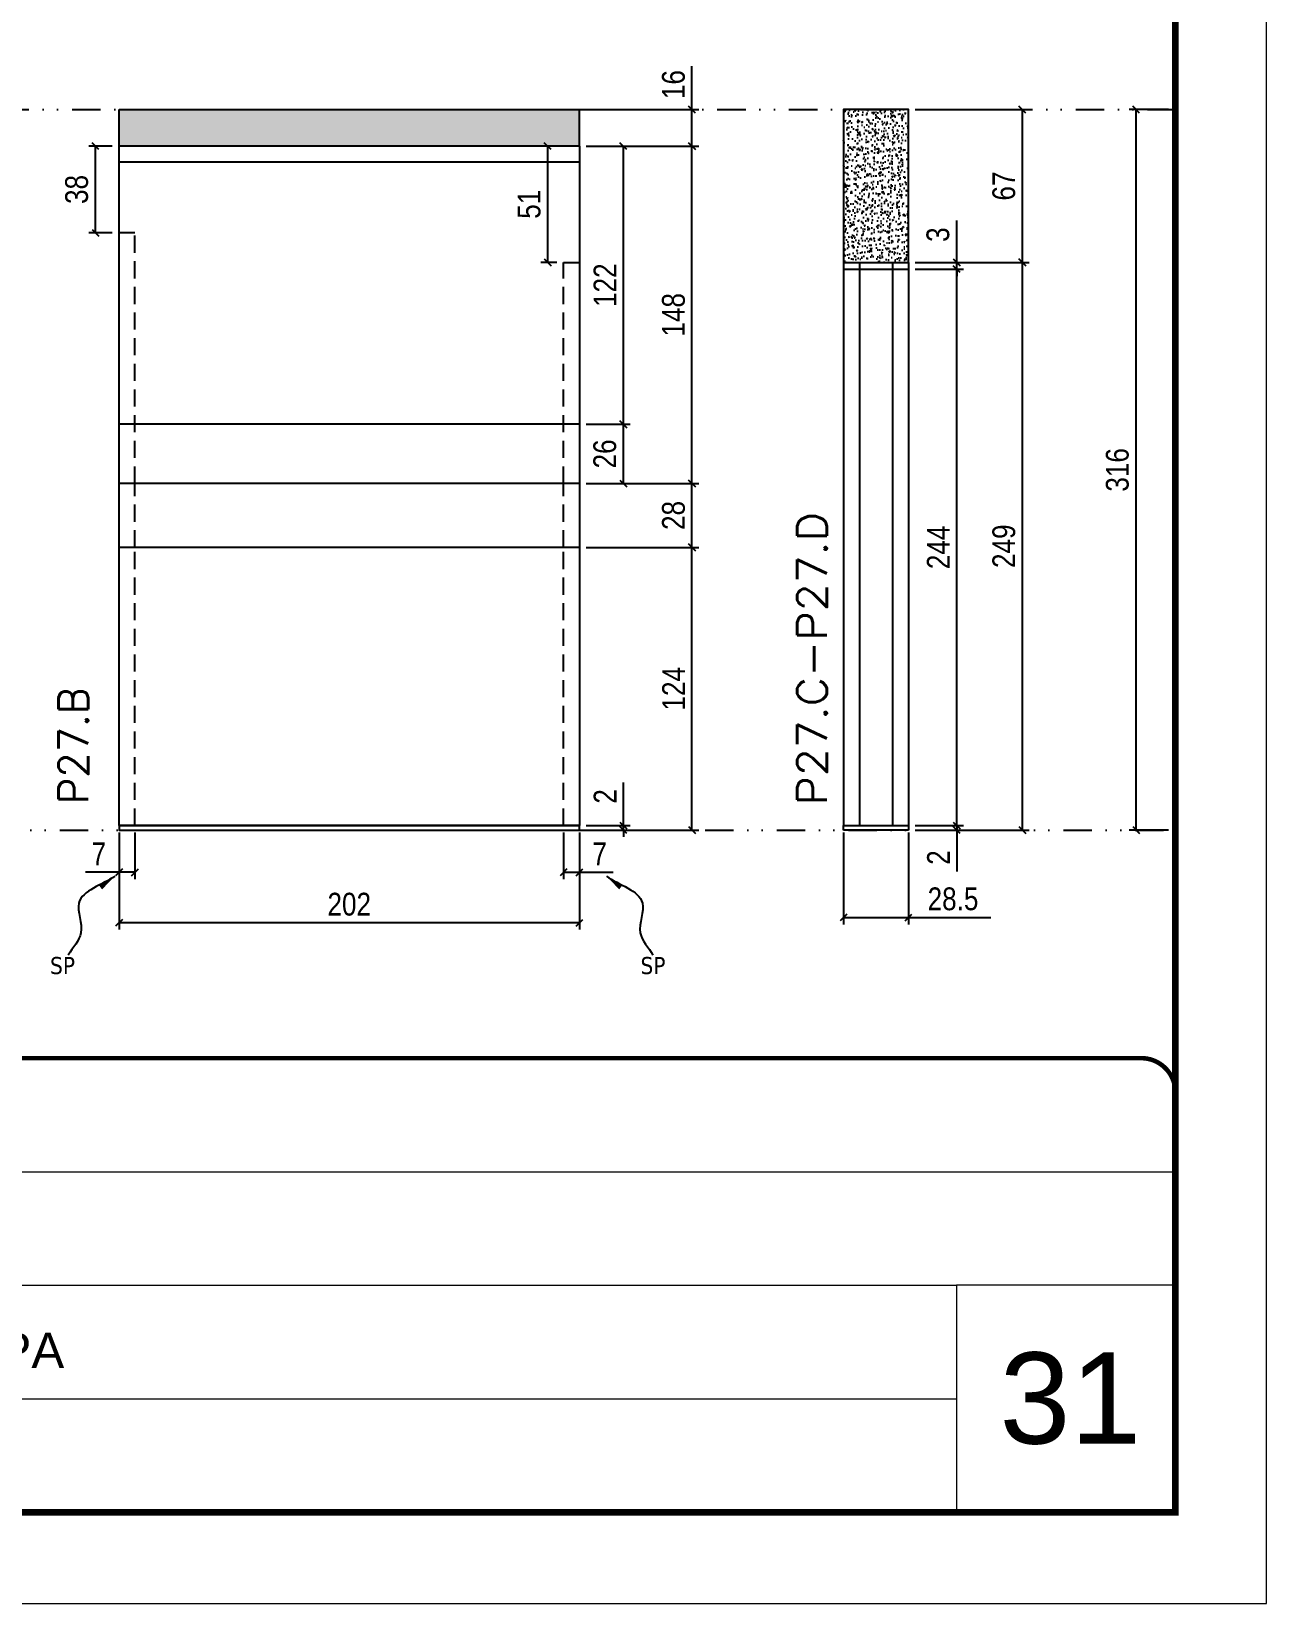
# Model space of a CAD drawing. Extents: x 14400 to 24104, y -21631 to 6985.
# Drawn here: x 18540 to 19082, y -2105 to -1416 of the extents above; entities that cross this region are included whole.
import ezdxf

# ---------------------------------------------------------------- set-up
doc = ezdxf.new("R2010")
doc.units = 0
for name, pattern in [('CONTINUO', [0]), ('DASHED', [0.75, 0.5, -0.25]), ('DIVIDE2', [0.625, 0.25, -0.125, 0, -0.125, 0, -0.125]), ('HIDDEN', [0.375, 0.25, -0.125])]:
    doc.linetypes.add(name, pattern=pattern)
for name, color, linetype, lineweight in [('CARIMBO', 255, 'Continuous', 9), ('Folhas', 255, 'Continuous', 9), ('SARRAFO DE PRESSAO', 251, 'DASHED', 9), ('Texto Seção', 7, 'Continuous', 15)]:
    doc.layers.add(name, color=color, linetype=linetype, lineweight=lineweight)
for name, color, linetype in [('COTA', 241, 'Continuous'), ('Nível', 160, 'Continuous'), ('Painéis', 200, 'Continuous'), ('SARR_2.2x7', 40, 'Continuous'), ('texto', 7, 'Continuous')]:
    doc.layers.add(name, color=color, linetype=linetype)
doc.styles.add('ARIAL', font='arial.ttf')
doc.styles.add('COTA TECNICA', font='techl___.ttf', dxfattribs={"height": 10})
doc.styles.add('COTA TECNICA-50', font='techl___.ttf', dxfattribs={"height": 10})
doc.styles.add('REGUA-120', font='ROMANS.shx', dxfattribs={"height": 15})
doc.styles.get("Standard").update_dxf_attribs({"font": 'arial.ttf'})
doc.dimstyles.new('COTA PAINEL-50', dxfattribs={"dimtxt": 10, "dimasz": 3, "dimexe": 3, "dimexo": 3, "dimgap": 3, "dimtad": 1, "dimdec": 1, "dimzin": 12, "dimdsep": 46, "dimtxsty": 'COTA TECNICA-50', "dimblk1": 'OBLIQUE', "dimblk2": 'OBLIQUE', "dimsah": 1, "dimcen": 0.9, "dimclrd": 4, "dimclre": 4, "dimclrt": 240, "dimadec": 1, "dimazin": 3, "dimtfac": 1, "dimtdec": 1, "dimtmove": 0, "dimatfit": 3, "dimfxl": 1, "dimtolj": 1, "dimtzin": 12, "dimarcsym": 0})
doc.dimstyles.new('PAINEL', dxfattribs={"dimtxt": 10, "dimasz": 3, "dimexe": 3, "dimexo": 3, "dimgap": 3, "dimtad": 1, "dimdec": 1, "dimzin": 12, "dimdsep": 46, "dimtxsty": 'COTA TECNICA', "dimblk1": 'OBLIQUE', "dimblk2": 'OBLIQUE', "dimsah": 1, "dimcen": 0.9, "dimclrd": 4, "dimclre": 4, "dimclrt": 240, "dimadec": 1, "dimazin": 3, "dimtfac": 1, "dimtdec": 1, "dimtmove": 0, "dimatfit": 3, "dimfxl": 1, "dimtolj": 1, "dimtzin": 12, "dimarcsym": 0})
doc.dimstyles.get("Standard").update_dxf_attribs({"dimtxt": 0.18, "dimasz": 0.18, "dimexe": 0.18, "dimexo": 0.0625, "dimgap": 0.09, "dimtad": 0, "dimtih": 1, "dimtoh": 1, "dimdec": 4, "dimzin": 0, "dimdsep": 46, "dimtxsty": 'Standard', "dimcen": 0.09, "dimadec": 0, "dimazin": 0, "dimtfac": 1, "dimtdec": 4, "dimtofl": 0, "dimtmove": 0, "dimatfit": 3, "dimfxl": 1, "dimtolj": 1, "dimtzin": 0, "dimarcsym": 0})

# ---------------------------------------------------------------- blocks, each defined once
blk = doc.blocks.new('9999999999')
at = {"color": 30, "linetype": 'CONTINUO'}
for p, q in [((98564.56, 34379.64), (99583.98, 34379.64)), ((98564.56, 34329.83), (99487.98, 34329.83)), ((99583.98, 34329.83), (99487.98, 34329.83)), ((99487.98, 34329.83), (99487.98, 34230.21)), ((98564.56, 34280.02), (99487.98, 34280.02))]:
    blk.add_line(p, q, dxfattribs=at)
at = {"color": 30, "linetype": 'CONTINUO', "const_width": 2}
blk.add_lwpolyline([(99583.98, 34230.21), (99583.98, 34414.45, 0.414214), (99568.98, 34429.45), (98228.98, 34429.45, 0.414214), (98213.98, 34414.45), (98213.98, 34245.21, 0.414214), (98228.98, 34230.21), (99583.98, 34230.21)], format="xyb", dxfattribs=at)
at = {"layer": 'Folhas'}
blk.add_lwpolyline([(98138.98, 34190.21), (99623.98, 34190.21), (99623.98, 35240.21), (98138.98, 35240.21)], close=True, dxfattribs=at)
at = {"layer": 'Folhas', "color": 30, "const_width": 3}
blk.add_lwpolyline([(98213.98, 34230.21), (99583.98, 34230.21), (99583.98, 35200.21), (98213.98, 35200.21)], close=True, dxfattribs=at)
at = {"color": 7, "linetype": 'Continuous', "ltscale": 5, "style": 'ARIAL'}
blk.add_text('1°PAVIMENTO - 1°ETAPA', height=15.4829, dxfattribs=at).set_placement((98837.68, 34293.51))
blk = doc.blocks.new('_Oblique')
at = {"color": 0, "linetype": 'ByBlock', "lineweight": -2}
blk.add_line((-0.5, -0.5), (0.5, 0.5), dxfattribs=at)
blk = doc.blocks.new('*D1714')
at = {"layer": 'COTA', "color": 4, "lineweight": -2, "transparency": 16777216}
for p, q in [((18578.55, -1767.02), (18578.55, -1809.69)), ((18780.55, -1767.02), (18780.55, -1809.69)), ((18780.55, -1806.69), (18578.55, -1806.69))]:
    blk.add_line(p, q, dxfattribs=at)
at = {"layer": 'Defpoints', "color": 0, "transparency": 16777216}
for p in [(18578.55, -1764.02), (18780.55, -1764.02), (18578.55, -1806.69)]:
    blk.add_point(p, dxfattribs=at)
at = {"layer": 'COTA', "color": 4, "lineweight": -2, "transparency": 16777216, "xscale": 3, "yscale": 3, "zscale": 3, "rotation": 180}
blk.add_blockref('_Oblique', (18578.55, -1806.69), dxfattribs=at)
at = {"layer": 'COTA', "color": 4, "lineweight": -2, "transparency": 16777216, "xscale": 3, "yscale": 3, "zscale": 3}
blk.add_blockref('_Oblique', (18780.55, -1806.69), dxfattribs=at)
at = {"layer": 'COTA', "color": 240, "transparency": 16777216, "insert": (18679.55, -1798.59), "char_height": 10, "attachment_point": 5, "style": 'COTA TECNICA'}
blk.add_mtext('\\A1;202', dxfattribs=at)
blk = doc.blocks.new('*D1715')
at = {"layer": 'COTA', "color": 4, "lineweight": -2, "transparency": 16777216}
for p, q in [((18773.55, -1767.02), (18773.55, -1787.53)), ((18780.55, -1769.02), (18780.55, -1787.53)), ((18773.55, -1784.53), (18780.55, -1784.53)), ((18780.55, -1784.53), (18795.28, -1784.53))]:
    blk.add_line(p, q, dxfattribs=at)
at = {"layer": 'Defpoints', "color": 0, "transparency": 16777216}
for p in [(18773.55, -1764.02), (18780.55, -1766.02), (18780.55, -1784.53)]:
    blk.add_point(p, dxfattribs=at)
at = {"layer": 'COTA', "color": 4, "lineweight": -2, "transparency": 16777216, "xscale": 3, "yscale": 3, "zscale": 3, "rotation": 180}
blk.add_blockref('_Oblique', (18773.55, -1784.53), dxfattribs=at)
at = {"layer": 'COTA', "color": 4, "lineweight": -2, "transparency": 16777216, "xscale": 3, "yscale": 3, "zscale": 3}
blk.add_blockref('_Oblique', (18780.55, -1784.53), dxfattribs=at)
at = {"layer": 'COTA', "color": 240, "transparency": 16777216, "insert": (18789.41, -1776.45), "char_height": 10, "attachment_point": 5, "style": 'COTA TECNICA-50'}
blk.add_mtext('\\A1;7', dxfattribs=at)
blk = doc.blocks.new('*D1716')
at = {"layer": 'COTA', "color": 4, "lineweight": -2, "transparency": 16777216}
for p, q in [((18578.55, -1769.02), (18578.55, -1787.53)), ((18585.55, -1767.02), (18585.55, -1787.53)), ((18578.55, -1784.53), (18563.81, -1784.53)), ((18585.55, -1784.53), (18578.55, -1784.53))]:
    blk.add_line(p, q, dxfattribs=at)
at = {"layer": 'Defpoints', "color": 0, "transparency": 16777216}
for p in [(18585.55, -1764.02), (18578.55, -1766.02), (18578.55, -1784.53)]:
    blk.add_point(p, dxfattribs=at)
at = {"layer": 'COTA', "color": 4, "lineweight": -2, "transparency": 16777216, "xscale": 3, "yscale": 3, "zscale": 3, "rotation": 180}
blk.add_blockref('_Oblique', (18578.55, -1784.53), dxfattribs=at)
at = {"layer": 'COTA', "color": 4, "lineweight": -2, "transparency": 16777216, "xscale": 3, "yscale": 3, "zscale": 3}
blk.add_blockref('_Oblique', (18585.55, -1784.53), dxfattribs=at)
at = {"layer": 'COTA', "color": 240, "transparency": 16777216, "insert": (18569.68, -1776.45), "char_height": 10, "attachment_point": 5, "style": 'COTA TECNICA-50'}
blk.add_mtext('\\A1;7', dxfattribs=at)
blk = doc.blocks.new('*D1722')
at = {"layer": 'COTA', "color": 4, "linetype": 'ByBlock', "lineweight": -2, "transparency": 16777216}
for p, q in [((18783.55, -1642.02), (18832.91, -1642.02)), ((18829.91, -1766.02), (18829.91, -1642.02)), ((18783.55, -1766.02), (18832.91, -1766.02))]:
    blk.add_line(p, q, dxfattribs=at)
at = {"layer": 'Defpoints', "color": 0, "linetype": 'ByBlock', "transparency": 16777216}
for p in [(18780.55, -1642.02), (18829.91, -1642.02), (18780.55, -1766.02)]:
    blk.add_point(p, dxfattribs=at)
at = {"layer": 'COTA', "color": 4, "linetype": 'ByBlock', "lineweight": -2, "transparency": 16777216, "xscale": 3, "yscale": 3, "zscale": 3}
for p, rotation in [((18829.91, -1642.02), 90), ((18829.91, -1766.02), 270)]:
    blk.add_blockref('_Oblique', p, dxfattribs=dict(at, rotation=rotation))
at = {"layer": 'COTA', "color": 240, "linetype": 'ByBlock', "transparency": 16777216, "insert": (18821.84, -1704.02), "char_height": 10, "attachment_point": 5, "rotation": 90, "style": 'COTA TECNICA'}
blk.add_mtext('\\A1;124', dxfattribs=at)
blk = doc.blocks.new('*D1717')
at = {"layer": 'COTA', "color": 4, "lineweight": -2, "transparency": 16777216}
for p, q in [((18799.8, -1764.02), (18799.8, -1745.21)), ((18783.55, -1764.02), (18802.8, -1764.02)), ((18799.8, -1766.02), (18799.8, -1764.02)), ((18783.55, -1766.02), (18802.8, -1766.02)), ((18799.8, -1766.02), (18799.8, -1769.02))]:
    blk.add_line(p, q, dxfattribs=at)
at = {"layer": 'Defpoints', "color": 0, "transparency": 16777216}
for p in [(18780.55, -1764.02), (18780.55, -1766.02), (18799.8, -1766.02)]:
    blk.add_point(p, dxfattribs=at)
at = {"layer": 'COTA', "color": 4, "lineweight": -2, "transparency": 16777216, "xscale": 3, "yscale": 3, "zscale": 3}
for p, rotation in [((18799.8, -1764.02), 270), ((18799.8, -1766.02), 90)]:
    blk.add_blockref('_Oblique', p, dxfattribs=dict(at, rotation=rotation))
at = {"layer": 'COTA', "color": 240, "transparency": 16777216, "insert": (18791.8, -1751.27), "char_height": 10, "attachment_point": 5, "rotation": 90, "style": 'COTA TECNICA-50'}
blk.add_mtext('\\A1;2', dxfattribs=at)
blk = doc.blocks.new('*D1723')
at = {"layer": 'COTA', "color": 4, "linetype": 'ByBlock', "lineweight": -2, "transparency": 16777216}
for p, q in [((18783.55, -1642.02), (18832.91, -1642.02)), ((18829.91, -1766.02), (18829.91, -1642.02)), ((18783.55, -1766.02), (18832.91, -1766.02))]:
    blk.add_line(p, q, dxfattribs=at)
at = {"layer": 'Defpoints', "color": 0, "linetype": 'ByBlock', "transparency": 16777216}
for p in [(18780.55, -1642.02), (18829.91, -1642.02), (18780.55, -1766.02)]:
    blk.add_point(p, dxfattribs=at)
at = {"layer": 'COTA', "color": 4, "linetype": 'ByBlock', "lineweight": -2, "transparency": 16777216, "xscale": 3, "yscale": 3, "zscale": 3}
for p, rotation in [((18829.91, -1642.02), 90), ((18829.91, -1766.02), 270)]:
    blk.add_blockref('_Oblique', p, dxfattribs=dict(at, rotation=rotation))
at = {"layer": 'COTA', "color": 240, "linetype": 'ByBlock', "transparency": 16777216, "insert": (18821.84, -1704.02), "char_height": 10, "attachment_point": 5, "rotation": 90, "style": 'COTA TECNICA'}
blk.add_mtext('\\A1;124', dxfattribs=at)
blk = doc.blocks.new('*D1724')
at = {"layer": 'COTA', "color": 4, "lineweight": -2, "transparency": 16777216}
for p, q in [((18783.55, -1614.02), (18832.91, -1614.02)), ((18829.91, -1642.02), (18829.91, -1614.02)), ((18783.55, -1642.02), (18832.91, -1642.02))]:
    blk.add_line(p, q, dxfattribs=at)
at = {"layer": 'Defpoints', "color": 0, "transparency": 16777216}
for p in [(18780.55, -1614.02), (18829.91, -1614.02), (18780.55, -1642.02)]:
    blk.add_point(p, dxfattribs=at)
at = {"layer": 'COTA', "color": 4, "lineweight": -2, "transparency": 16777216, "xscale": 3, "yscale": 3, "zscale": 3}
for p, rotation in [((18829.91, -1614.02), 90), ((18829.91, -1642.02), 270)]:
    blk.add_blockref('_Oblique', p, dxfattribs=dict(at, rotation=rotation))
at = {"layer": 'COTA', "color": 240, "transparency": 16777216, "insert": (18821.82, -1628.02), "char_height": 10, "attachment_point": 5, "rotation": 90, "style": 'COTA TECNICA'}
blk.add_mtext('\\A1;28', dxfattribs=at)
blk = doc.blocks.new('*D1725')
at = {"layer": 'COTA', "color": 4, "lineweight": -2, "transparency": 16777216}
for p, q in [((18783.55, -1466.02), (18832.91, -1466.02)), ((18829.91, -1614.02), (18829.91, -1466.02)), ((18783.55, -1614.02), (18832.91, -1614.02))]:
    blk.add_line(p, q, dxfattribs=at)
at = {"layer": 'Defpoints', "color": 0, "transparency": 16777216}
for p in [(18780.55, -1466.02), (18829.91, -1466.02), (18780.55, -1614.02)]:
    blk.add_point(p, dxfattribs=at)
at = {"layer": 'COTA', "color": 4, "lineweight": -2, "transparency": 16777216, "xscale": 3, "yscale": 3, "zscale": 3}
for p, rotation in [((18829.91, -1466.02), 90), ((18829.91, -1614.02), 270)]:
    blk.add_blockref('_Oblique', p, dxfattribs=dict(at, rotation=rotation))
at = {"layer": 'COTA', "color": 240, "transparency": 16777216, "insert": (18821.82, -1540.02), "char_height": 10, "attachment_point": 5, "rotation": 90, "style": 'COTA TECNICA'}
blk.add_mtext('\\A1;148', dxfattribs=at)
blk = doc.blocks.new('*D1726')
at = {"layer": 'COTA', "color": 4, "lineweight": -2, "transparency": 16777216}
for p, q in [((18829.91, -1450.02), (18829.91, -1431)), ((18783.55, -1450.02), (18832.91, -1450.02)), ((18829.91, -1466.02), (18829.91, -1450.02)), ((18783.55, -1466.02), (18832.91, -1466.02))]:
    blk.add_line(p, q, dxfattribs=at)
at = {"layer": 'Defpoints', "color": 0, "transparency": 16777216}
for p in [(18780.55, -1450.02), (18829.91, -1450.02), (18780.55, -1466.02)]:
    blk.add_point(p, dxfattribs=at)
at = {"layer": 'COTA', "color": 4, "lineweight": -2, "transparency": 16777216, "xscale": 3, "yscale": 3, "zscale": 3}
for p, rotation in [((18829.91, -1450.02), 90), ((18829.91, -1466.02), 270)]:
    blk.add_blockref('_Oblique', p, dxfattribs=dict(at, rotation=rotation))
at = {"layer": 'COTA', "color": 240, "transparency": 16777216, "insert": (18821.81, -1439.01), "char_height": 10, "attachment_point": 5, "rotation": 90, "style": 'COTA TECNICA'}
blk.add_mtext('\\A1;16', dxfattribs=at)
blk = doc.blocks.new('*D1727')
at = {"layer": 'COTA', "color": 4, "lineweight": -2, "transparency": 16777216}
for p, q in [((18770.55, -1466.02), (18763.6, -1466.02)), ((18766.6, -1517.02), (18766.6, -1466.02)), ((18770.55, -1517.02), (18763.6, -1517.02))]:
    blk.add_line(p, q, dxfattribs=at)
at = {"layer": 'Defpoints', "color": 0, "transparency": 16777216}
for p in [(18766.6, -1466.02), (18773.55, -1466.02), (18773.55, -1517.02)]:
    blk.add_point(p, dxfattribs=at)
at = {"layer": 'COTA', "color": 4, "lineweight": -2, "transparency": 16777216, "xscale": 3, "yscale": 3, "zscale": 3}
for p, rotation in [((18766.6, -1466.02), 90), ((18766.6, -1517.02), 270)]:
    blk.add_blockref('_Oblique', p, dxfattribs=dict(at, rotation=rotation))
at = {"layer": 'COTA', "color": 240, "transparency": 16777216, "insert": (18758.49, -1491.52), "char_height": 10, "attachment_point": 5, "rotation": 90, "style": 'COTA TECNICA'}
blk.add_mtext('\\A1;51', dxfattribs=at)
blk = doc.blocks.new('*D1728')
at = {"layer": 'COTA', "color": 4, "lineweight": -2, "transparency": 16777216}
for p, q in [((18575.55, -1466.02), (18565.24, -1466.02)), ((18568.24, -1504.02), (18568.24, -1466.02)), ((18575.55, -1504.02), (18565.24, -1504.02))]:
    blk.add_line(p, q, dxfattribs=at)
at = {"layer": 'Defpoints', "color": 0, "transparency": 16777216}
for p in [(18568.24, -1466.02), (18578.55, -1466.02), (18578.55, -1504.02)]:
    blk.add_point(p, dxfattribs=at)
at = {"layer": 'COTA', "color": 4, "lineweight": -2, "transparency": 16777216, "xscale": 3, "yscale": 3, "zscale": 3}
for p, rotation in [((18568.24, -1466.02), 90), ((18568.24, -1504.02), 270)]:
    blk.add_blockref('_Oblique', p, dxfattribs=dict(at, rotation=rotation))
at = {"layer": 'COTA', "color": 240, "transparency": 16777216, "insert": (18560, -1485.02), "char_height": 10, "attachment_point": 5, "rotation": 90, "style": 'COTA TECNICA'}
blk.add_mtext('\\A1;38', dxfattribs=at)
blk = doc.blocks.new('*D1729')
at = {"layer": 'COTA', "color": 4, "lineweight": -2, "transparency": 16777216}
for p, q in [((18783.55, -1588.02), (18802.8, -1588.02)), ((18799.8, -1614.02), (18799.8, -1588.02)), ((18783.55, -1614.02), (18802.8, -1614.02))]:
    blk.add_line(p, q, dxfattribs=at)
at = {"layer": 'Defpoints', "color": 0, "transparency": 16777216}
for p in [(18780.55, -1588.02), (18799.8, -1588.02), (18780.55, -1614.02)]:
    blk.add_point(p, dxfattribs=at)
at = {"layer": 'COTA', "color": 4, "lineweight": -2, "transparency": 16777216, "xscale": 3, "yscale": 3, "zscale": 3}
for p, rotation in [((18799.8, -1588.02), 90), ((18799.8, -1614.02), 270)]:
    blk.add_blockref('_Oblique', p, dxfattribs=dict(at, rotation=rotation))
at = {"layer": 'COTA', "color": 240, "transparency": 16777216, "insert": (18791.7, -1601.02), "char_height": 10, "attachment_point": 5, "rotation": 90, "style": 'COTA TECNICA'}
blk.add_mtext('\\A1;26', dxfattribs=at)
blk = doc.blocks.new('*D1718')
at = {"layer": 'COTA', "color": 4, "lineweight": -2, "transparency": 16777216}
for p, q in [((18783.55, -1466.02), (18802.8, -1466.02)), ((18799.8, -1588.02), (18799.8, -1466.02)), ((18783.55, -1588.02), (18802.8, -1588.02))]:
    blk.add_line(p, q, dxfattribs=at)
at = {"layer": 'Defpoints', "color": 0, "transparency": 16777216}
for p in [(18780.55, -1466.02), (18799.8, -1466.02), (18780.55, -1588.02)]:
    blk.add_point(p, dxfattribs=at)
at = {"layer": 'COTA', "color": 4, "lineweight": -2, "transparency": 16777216, "xscale": 3, "yscale": 3, "zscale": 3}
for p, rotation in [((18799.8, -1466.02), 90), ((18799.8, -1588.02), 270)]:
    blk.add_blockref('_Oblique', p, dxfattribs=dict(at, rotation=rotation))
at = {"layer": 'COTA', "color": 240, "transparency": 16777216, "insert": (18791.75, -1527.02), "char_height": 10, "attachment_point": 5, "rotation": 90, "style": 'COTA TECNICA'}
blk.add_mtext('\\A1;122', dxfattribs=at)
blk = doc.blocks.new('*D1711')
at = {"layer": 'COTA', "color": 4, "lineweight": -2, "transparency": 16777216}
for p, q in [((18896.36, -1767.02), (18896.36, -1807.38)), ((18924.86, -1767.02), (18924.86, -1807.38)), ((18896.36, -1804.38), (18924.86, -1804.38)), ((18924.86, -1804.38), (18960.98, -1804.38))]:
    blk.add_line(p, q, dxfattribs=at)
at = {"layer": 'Defpoints', "color": 0, "transparency": 16777216}
for p in [(18896.36, -1764.02), (18924.86, -1764.02), (18924.86, -1804.38)]:
    blk.add_point(p, dxfattribs=at)
at = {"layer": 'COTA', "color": 4, "lineweight": -2, "transparency": 16777216, "xscale": 3, "yscale": 3, "zscale": 3, "rotation": 180}
blk.add_blockref('_Oblique', (18896.36, -1804.38), dxfattribs=at)
at = {"layer": 'COTA', "color": 4, "lineweight": -2, "transparency": 16777216, "xscale": 3, "yscale": 3, "zscale": 3}
blk.add_blockref('_Oblique', (18924.86, -1804.38), dxfattribs=at)
at = {"layer": 'COTA', "color": 240, "transparency": 16777216, "insert": (18944.42, -1796.25), "char_height": 10, "attachment_point": 5, "style": 'COTA TECNICA'}
blk.add_mtext('\\A1;28.5', dxfattribs=at)
blk = doc.blocks.new('*D1712')
at = {"layer": 'COTA', "color": 4, "lineweight": -2, "transparency": 16777216}
for p, q in [((18927.86, -1764.02), (18949.05, -1764.02)), ((18946.05, -1764.02), (18946.05, -1761.02)), ((18946.05, -1764.02), (18946.05, -1766.02)), ((18927.86, -1766.02), (18949.05, -1766.02)), ((18946.05, -1766.02), (18946.05, -1784.13))]:
    blk.add_line(p, q, dxfattribs=at)
at = {"layer": 'Defpoints', "color": 0, "transparency": 16777216}
for p in [(18924.86, -1764.02), (18946.05, -1764.02), (18924.86, -1766.02)]:
    blk.add_point(p, dxfattribs=at)
at = {"layer": 'COTA', "color": 4, "lineweight": -2, "transparency": 16777216, "xscale": 3, "yscale": 3, "zscale": 3}
for p, rotation in [((18946.05, -1764.02), 270), ((18946.05, -1766.02), 90)]:
    blk.add_blockref('_Oblique', p, dxfattribs=dict(at, rotation=rotation))
at = {"layer": 'COTA', "color": 240, "transparency": 16777216, "insert": (18938.05, -1778.07), "char_height": 10, "attachment_point": 5, "rotation": 90, "style": 'COTA TECNICA-50'}
blk.add_mtext('\\A1;2', dxfattribs=at)
blk = doc.blocks.new('*D1713')
at = {"layer": 'COTA', "color": 4, "lineweight": -2, "transparency": 16777216}
for p, q in [((18927.86, -1517.02), (18977.85, -1517.02)), ((18974.85, -1766.02), (18974.85, -1517.02)), ((18927.86, -1766.02), (18977.85, -1766.02))]:
    blk.add_line(p, q, dxfattribs=at)
at = {"layer": 'Defpoints', "color": 0, "transparency": 16777216}
for p in [(18924.86, -1517.02), (18974.85, -1517.02), (18924.86, -1766.02)]:
    blk.add_point(p, dxfattribs=at)
at = {"layer": 'COTA', "color": 4, "lineweight": -2, "transparency": 16777216, "xscale": 3, "yscale": 3, "zscale": 3}
for p, rotation in [((18974.85, -1517.02), 90), ((18974.85, -1766.02), 270)]:
    blk.add_blockref('_Oblique', p, dxfattribs=dict(at, rotation=rotation))
at = {"layer": 'COTA', "color": 240, "transparency": 16777216, "insert": (18966.75, -1641.52), "char_height": 10, "attachment_point": 5, "rotation": 90, "style": 'COTA TECNICA-50'}
blk.add_mtext('\\A1;249', dxfattribs=at)
blk = doc.blocks.new('*D1719')
at = {"layer": 'COTA', "color": 4, "lineweight": -2, "transparency": 16777216}
for p, q in [((18927.86, -1450.02), (18977.85, -1450.02)), ((18974.85, -1517.02), (18974.85, -1450.02)), ((18927.86, -1517.02), (18977.85, -1517.02))]:
    blk.add_line(p, q, dxfattribs=at)
at = {"layer": 'Defpoints', "color": 0, "transparency": 16777216}
for p in [(18924.86, -1450.02), (18974.85, -1450.02), (18924.86, -1517.02)]:
    blk.add_point(p, dxfattribs=at)
at = {"layer": 'COTA', "color": 4, "lineweight": -2, "transparency": 16777216, "xscale": 3, "yscale": 3, "zscale": 3}
for p, rotation in [((18974.85, -1450.02), 90), ((18974.85, -1517.02), 270)]:
    blk.add_blockref('_Oblique', p, dxfattribs=dict(at, rotation=rotation))
at = {"layer": 'COTA', "color": 240, "transparency": 16777216, "insert": (18966.75, -1483.52), "char_height": 10, "attachment_point": 5, "rotation": 90, "style": 'COTA TECNICA'}
blk.add_mtext('\\A1;67', dxfattribs=at)
blk = doc.blocks.new('*D1720')
at = {"layer": 'COTA', "color": 4, "lineweight": -2, "transparency": 16777216}
for p, q in [((18927.86, -1520.02), (18949.05, -1520.02)), ((18946.05, -1764.02), (18946.05, -1520.02)), ((18927.86, -1764.02), (18949.05, -1764.02))]:
    blk.add_line(p, q, dxfattribs=at)
at = {"layer": 'Defpoints', "color": 0, "transparency": 16777216}
for p in [(18924.86, -1520.02), (18946.05, -1520.02), (18924.86, -1764.02)]:
    blk.add_point(p, dxfattribs=at)
at = {"layer": 'COTA', "color": 4, "lineweight": -2, "transparency": 16777216, "xscale": 3, "yscale": 3, "zscale": 3}
for p, rotation in [((18946.05, -1520.02), 90), ((18946.05, -1764.02), 270)]:
    blk.add_blockref('_Oblique', p, dxfattribs=dict(at, rotation=rotation))
at = {"layer": 'COTA', "color": 240, "transparency": 16777216, "insert": (18937.98, -1642.02), "char_height": 10, "attachment_point": 5, "rotation": 90, "style": 'COTA TECNICA'}
blk.add_mtext('\\A1;244', dxfattribs=at)
blk = doc.blocks.new('*D1721')
at = {"layer": 'COTA', "color": 4, "lineweight": -2, "transparency": 16777216}
for p, q in [((18946.05, -1517.02), (18946.05, -1498.68)), ((18927.86, -1517.02), (18949.05, -1517.02)), ((18946.05, -1520.02), (18946.05, -1517.02)), ((18927.86, -1520.02), (18949.05, -1520.02)), ((18946.05, -1520.02), (18946.05, -1523.02))]:
    blk.add_line(p, q, dxfattribs=at)
at = {"layer": 'Defpoints', "color": 0, "transparency": 16777216}
for p in [(18924.86, -1517.02), (18946.05, -1517.02), (18924.86, -1520.02)]:
    blk.add_point(p, dxfattribs=at)
at = {"layer": 'COTA', "color": 4, "lineweight": -2, "transparency": 16777216, "xscale": 3, "yscale": 3, "zscale": 3}
for p, rotation in [((18946.05, -1517.02), 270), ((18946.05, -1520.02), 90)]:
    blk.add_blockref('_Oblique', p, dxfattribs=dict(at, rotation=rotation))
at = {"layer": 'COTA', "color": 240, "transparency": 16777216, "insert": (18937.83, -1504.85), "char_height": 10, "attachment_point": 5, "rotation": 90, "style": 'COTA TECNICA'}
blk.add_mtext('\\A1;3', dxfattribs=at)
blk = doc.blocks.new('*D1730')
at = {"layer": 'COTA', "color": 4, "lineweight": -2, "transparency": 16777216}
for p, q in [((19038.97, -1450.02), (19021.76, -1450.02)), ((19024.76, -1766.02), (19024.76, -1450.02)), ((19038.97, -1766.02), (19021.76, -1766.02))]:
    blk.add_line(p, q, dxfattribs=at)
at = {"layer": 'Defpoints', "color": 0, "transparency": 16777216}
for p in [(19024.76, -1450.02), (19041.97, -1450.02), (19041.97, -1766.02)]:
    blk.add_point(p, dxfattribs=at)
at = {"layer": 'COTA', "color": 4, "lineweight": -2, "transparency": 16777216, "xscale": 3, "yscale": 3, "zscale": 3}
for p, rotation in [((19024.76, -1450.02), 90), ((19024.76, -1766.02), 270)]:
    blk.add_blockref('_Oblique', p, dxfattribs=dict(at, rotation=rotation))
at = {"layer": 'COTA', "color": 240, "transparency": 16777216, "insert": (19016.54, -1608.02), "char_height": 10, "attachment_point": 5, "rotation": 90, "style": 'COTA TECNICA'}
blk.add_mtext('\\A1;316', dxfattribs=at)

msp = doc.modelspace()

# ---------------------------------------------------------------- hatches: boundary and pattern name
at = {"layer": 'COTA'}
h = msp.add_hatch(dxfattribs=at)
h.set_pattern_fill('AR-CONC', color=256, scale=0.03)
h.set_pattern_definition([(50, (2119.385, 0), (5.4655401, -0.4781726), [0.5715, -6.2865]), (355, (2119.385, 0), (-1.0573026, 5.7317054), [0.4572, -5.0292175]), (100.451445, (2119.8404, -0.04), (4.4082374, 5.2535326), [0.4857003, -5.3427073]), (46.1842, (2119.385, 1.524), (8.1323712, -1.2612698), [0.85725, -9.42975]), (96.63556, (2120.0626, 1.419), (7.122124, 7.4227837), [0.7285507, -8.0140682]), (351.18415, (2119.385, 1.524), (7.122124, 7.4227837), [0.685799, -7.543792]), (21, (2120.147, 1.143), (4.5484317, -3.067956), [0.5715, -6.2865]), (326, (2120.147, 1.143), (1.8540609, 5.525639), [0.4572, -5.0292]), (71.451445, (2120.526, 0.8873), (6.4024926, 2.457683), [0.4857003, -5.3426981]), (37.5, (2119.3849, 0), (0.0926581, 2.53665117), [0, -4.96824, 0, -5.1054, 0, -5.04825]), (7.5, (2119.385, 0), (2.00458988, 3.00541724), [0, -2.91084, 0, -4.85394, 0, -1.92405]), (327.5, (2117.6856, 0), (4.06771786, -0.17186232), [0, -1.905, 0, -5.9436, 0, -7.8867]), (317.5, (2116.9236, 0), (4.44387544, 0.7627947), [0, -2.4765, 0, -3.94716, 0, -5.6007])])
h.paths.add_polyline_path([(18578.55, -1450.02), (18578.55, -1466.02), (18780.55, -1466.02), (18780.55, -1450.02)])
h = msp.add_hatch(dxfattribs=at)
h.set_pattern_fill('AR-CONC', color=256, scale=0.03)
h.set_pattern_definition([(50, (162.806, -5742.8755), (5.4655401, -0.4781726), [0.5715, -6.2865]), (355, (162.806, -5742.8755), (-1.0573026, 5.7317054), [0.4572, -5.0292175]), (100.451445, (163.2615, -5742.9154), (4.4082374, 5.2535326), [0.4857003, -5.3427073]), (46.1842, (162.806, -5741.3515), (8.1323712, -1.2612698), [0.85725, -9.42975]), (96.635558, (163.484, -5741.457), (7.122124, 7.4227837), [0.7285507, -8.0140682]), (351.18415, (162.806, -5741.3515), (7.122124, 7.4227837), [0.685799, -7.543792]), (21, (163.568, -5741.7325), (4.5484317, -3.0679559), [0.5715, -6.2865]), (326, (163.568, -5741.7325), (1.8540609, 5.525639), [0.4572, -5.0292]), (71.451445, (163.947, -5741.988), (6.4024926, 2.457683), [0.4857003, -5.3426981]), (37.5, (162.806, -5742.8755), (0.0926581, 2.53665117), [0, -4.96824, 0, -5.1054, 0, -5.04825]), (7.5, (162.806, -5742.8755), (2.00458988, 3.00541724), [0, -2.91084, 0, -4.85394, 0, -1.92405]), (327.5, (161.1068, -5742.8755), (4.06771786, -0.17186232), [0, -1.905, 0, -5.9436, 0, -7.8867]), (317.5, (160.3448, -5742.8755), (4.44387544, 0.7627947), [0, -2.4765, 0, -3.94716, 0, -5.6007])])
h.paths.add_polyline_path([(18924.86, -1450.02), (18896.36, -1450.02), (18896.36, -1517.02), (18924.86, -1517.02)])

# ---------------------------------------------------------------- linework, layer by layer
for p, q in [((18578.55, -1450.02), (18780.55, -1450.02)), ((18578.55, -1466.02), (18578.55, -1450.02)), ((18780.55, -1466.02), (18780.55, -1450.02)), ((18585.55, -1504.02), (18578.55, -1504.02)), ((18773.55, -1517.02), (18780.55, -1517.02))]:
    msp.add_line(p, q, dxfattribs=at)
msp.add_lwpolyline([(18896.36, -1517.02), (18924.86, -1517.02), (18924.86, -1450.02), (18896.36, -1450.02)], close=True, dxfattribs=at)
at = {"layer": 'Nível', "color": 4, "linetype": 'DIVIDE2', "ltscale": 50}
for p, q in [((18211.98, -1450.02), (19041.97, -1450.02)), ((17671.97, -1766.02), (19041.97, -1766.02))]:
    msp.add_line(p, q, dxfattribs=at)
at = {"layer": 'Painéis'}
for p, q in [((18578.55, -1764.02), (18578.55, -1466.02)), ((18780.55, -1466.02), (18578.55, -1466.02)), ((18780.55, -1466.02), (18780.55, -1764.02)), ((18896.36, -1517.02), (18896.36, -1764.02)), ((18896.36, -1517.02), (18924.86, -1517.02)), ((18924.86, -1517.02), (18924.86, -1764.02)), ((18896.36, -1520.02), (18924.86, -1520.02)), ((18780.55, -1588.02), (18578.55, -1588.02)), ((18780.55, -1614.02), (18578.55, -1614.02)), ((18780.55, -1642.02), (18578.55, -1642.02)), ((18578.55, -1764.02), (18780.55, -1764.02)), ((18896.36, -1764.02), (18924.86, -1764.02)), ((18896.36, -1766.02), (18896.36, -1764.02)), ((18924.86, -1764.02), (18924.86, -1766.02)), ((18924.86, -1766.02), (18896.36, -1766.02))]:
    msp.add_line(p, q, dxfattribs=at)
msp.add_lwpolyline([(18780.55, -1764.02), (18578.55, -1764.02), (18578.55, -1766.02), (18780.55, -1766.02)], close=True, dxfattribs=at)
at = {"layer": 'SARR_2.2x7'}
for p, q in [((18780.55, -1473.02), (18578.55, -1473.02)), ((18903.36, -1517.02), (18903.36, -1764.02)), ((18917.86, -1517.02), (18917.86, -1764.02))]:
    msp.add_line(p, q, dxfattribs=at)
at = {"layer": 'SARR_2.2x7', "linetype": 'HIDDEN', "ltscale": 30}
for p, q in [((18585.55, -1614.02), (18585.55, -1504.02)), ((18773.55, -1614.02), (18773.55, -1517.02)), ((18585.55, -1642.02), (18585.55, -1614.02)), ((18773.55, -1642.02), (18773.55, -1614.02)), ((18585.55, -1764.02), (18585.55, -1642.02)), ((18773.55, -1764.02), (18773.55, -1642.02))]:
    msp.add_line(p, q, dxfattribs=at)

# ---------------------------------------------------------------- block references
at = {"layer": 'SARRAFO DE PRESSAO', "color": 6, "linetype": 'ByBlock'}
msp.add_blockref('9999999999', (-80542.01, -36295.5), dxfattribs=at)

# ---------------------------------------------------------------- texts
at = {"layer": 'CARIMBO', "style": 'ARIAL'}
msp.add_text('31', height=40, dxfattribs=at).set_placement((18964.83, -2035.15))
at = {"layer": 'texto', "color": 0, "char_height": 7.5, "attachment_point": 5}
for insert in [(18553.77, -1825.51), (18812.79, -1825.51)]:
    msp.add_mtext('{\\fTahoma|b0|i0|c0|p34;\\C4;SP}', dxfattribs=dict(at, insert=insert))
at = {"layer": 'Texto Seção', "style": 'REGUA-120', "width": 1.1}
msp.add_text('P27.C-P27.D', height=13, rotation=90, dxfattribs=at).set_placement((18889.11, -1755.25))
at = {"layer": 'Texto Seção', "insert": (18565.07, -1754.76), "char_height": 13, "width": 285.3299, "attachment_point": 7, "rotation": 90, "style": 'REGUA-120'}
msp.add_mtext('\\pt26;P27.B', dxfattribs=at)

# ---------------------------------------------------------------- dimensions: what is measured, and where the dimension line sits
at = {"layer": 'COTA'}
for base, p1, p2, angle, dimstyle, picture, middle in [((18829.91, -1450.02), (18780.55, -1466.02), (18780.55, -1450.02), 90, 'PAINEL', '*D1726', (18821.81, -1439.01)), ((18974.85, -1450.02), (18924.86, -1517.02), (18924.86, -1450.02), 90, 'PAINEL', '*D1719', (18966.75, -1483.52)), ((19024.76, -1450.02), (19041.97, -1766.02), (19041.97, -1450.02), 90, 'PAINEL', '*D1730', (19016.54, -1608.02)), ((18568.24, -1466.02), (18578.55, -1504.02), (18578.55, -1466.02), 90, 'PAINEL', '*D1728', (18560, -1485.02)), ((18766.6, -1466.02), (18773.55, -1517.02), (18773.55, -1466.02), 90, 'PAINEL', '*D1727', (18758.49, -1491.52)), ((18829.91, -1466.02), (18780.55, -1614.02), (18780.55, -1466.02), 90, 'PAINEL', '*D1725', (18821.82, -1540.02)), ((18946.05, -1517.02), (18924.86, -1520.02), (18924.86, -1517.02), 90, 'PAINEL', '*D1721', (18937.83, -1504.85)), ((18974.85, -1517.02), (18924.86, -1766.02), (18924.86, -1517.02), 90, 'COTA PAINEL-50', '*D1713', (18966.75, -1641.52)), ((18946.05, -1520.02), (18924.86, -1764.02), (18924.86, -1520.02), 90, 'PAINEL', '*D1720', (18937.98, -1642.02)), ((18799.8, -1588.02), (18780.55, -1614.02), (18780.55, -1588.02), 90, 'PAINEL', '*D1729', (18791.7, -1601.02)), ((18829.91, -1614.02), (18780.55, -1642.02), (18780.55, -1614.02), 90, 'PAINEL', '*D1724', (18821.82, -1628.02)), ((18578.55, -1784.53), (18585.55, -1764.02), (18578.55, -1766.02), 180, 'COTA PAINEL-50', '*D1716', (18569.68, -1776.45))]:
    dim = msp.add_linear_dim(base=base, p1=p1, p2=p2, angle=angle, dimstyle=dimstyle, dxfattribs=at)
    dim.commit()
    dim.dimension.update_dxf_attribs({"geometry": picture, "text_midpoint": middle})
for base, p1, p2, angle, override, picture, middle in [((18799.8, -1466.02), (18780.55, -1588.02), (18780.55, -1466.02), 90, {"dimtmove": 1}, '*D1718', (18791.75, -1527.02)), ((18578.55, -1806.69), (18780.55, -1764.02), (18578.55, -1764.02), 180, {"dimarcsym": 2}, '*D1714', (18679.55, -1798.59))]:
    dim = msp.add_linear_dim(base=base, p1=p1, p2=p2, angle=angle, dimstyle='PAINEL', override=override, dxfattribs=at)
    dim.commit()
    dim.dimension.update_dxf_attribs({"geometry": picture, "text_midpoint": middle})
at = {"layer": 'COTA', "linetype": 'ByBlock'}
for picture in ['*D1722', '*D1723']:
    dim = msp.add_aligned_dim(p1=(18780.55, -1766.02), p2=(18780.55, -1642.02), distance=-49.37, dimstyle='PAINEL', dxfattribs=at)
    dim.commit()
    dim.dimension.update_dxf_attribs({"geometry": picture, "text_midpoint": (18821.84, -1704.02)})
at = {"layer": 'COTA'}
for base, p1, p2, picture, middle in [((18799.8, -1766.02), (18780.55, -1764.02), (18780.55, -1766.02), '*D1717', (18799.8, -1751.27)), ((18946.05, -1764.02), (18924.86, -1766.02), (18924.86, -1764.02), '*D1712', (18946.05, -1778.07))]:
    dim = msp.add_linear_dim(base=base, p1=p1, p2=p2, angle=90, dimstyle='COTA PAINEL-50', dxfattribs=at)
    dim.commit()
    dim.dimension.update_dxf_attribs({"geometry": picture, "text_midpoint": middle, "dimtype": 160})
dim = msp.add_linear_dim(base=(18780.55, -1784.53), p1=(18773.55, -1764.02), p2=(18780.55, -1766.02), dimstyle='COTA PAINEL-50', dxfattribs=at)
dim.commit()
dim.dimension.update_dxf_attribs({"geometry": '*D1715', "text_midpoint": (18789.41, -1776.45)})
dim = msp.add_linear_dim(base=(18924.86, -1804.38), p1=(18896.36, -1764.02), p2=(18924.86, -1764.02), dimstyle='PAINEL', override={"dimarcsym": 2}, dxfattribs=at)
dim.commit()
dim.dimension.update_dxf_attribs({"geometry": '*D1711', "text_midpoint": (18944.42, -1796.25)})

# ---------------------------------------------------------------- leaders
at = {"layer": 'COTA', "path_type": 1}
for points in [[(18576.72, -1786.2), (18560.93, -1798.03), (18561.86, -1811.04), (18556.3, -1820.82)], [(18792.37, -1786.2), (18808.16, -1798.03), (18807.23, -1811.04), (18812.79, -1820.82)]]:
    msp.add_leader(points, dimstyle='Standard', override={"dimasz": 8}, dxfattribs=at)

doc.saveas('drawing.dxf')
